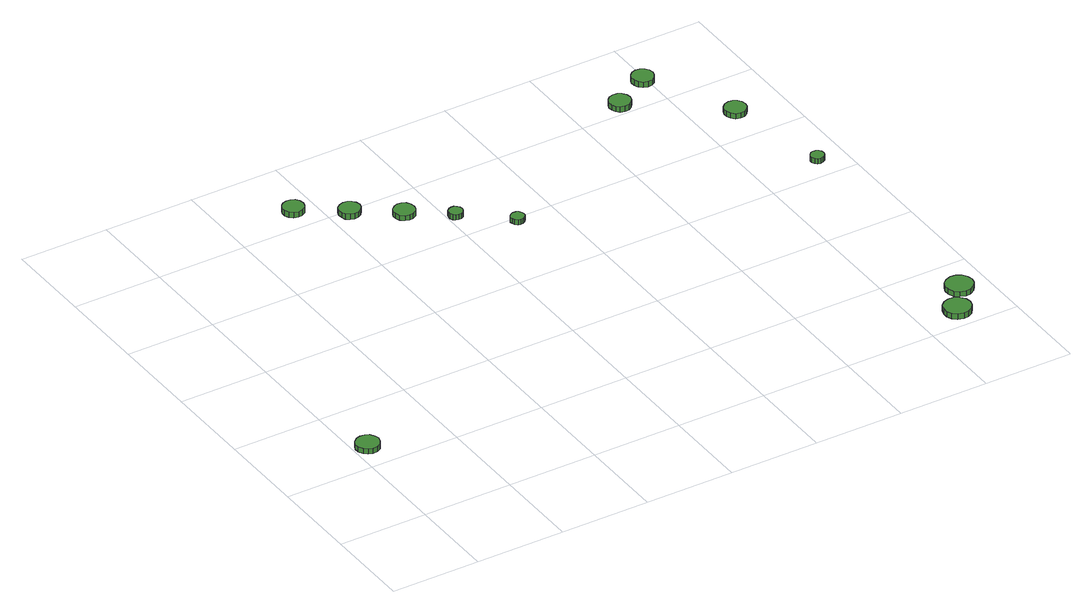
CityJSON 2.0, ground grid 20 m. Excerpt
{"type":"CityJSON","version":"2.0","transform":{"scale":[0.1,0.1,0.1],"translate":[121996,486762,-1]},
"CityObjects":{
"tree1":{"type":"SolitaryVegetationObject","attributes":{"function":"something"},"geometry":[{"type":"MultiSurface","lod":"1","boundaries":[[[0,1,2,3,4,5,6,7,8,9,10,11,12,13,14]],[[15,16,17,18,19,20,21,22,23,24,25,26,27,28,29]],[[0,29,28,1]],[[1,28,27,2]],[[2,27,26,3]],[[3,26,25,4]],[[4,25,24,5]],[[5,24,23,6]],[[6,23,22,7]],[[7,22,21,8]],[[8,21,20,9]],[[9,20,19,10]],[[10,19,18,11]],[[11,18,17,12]],[[12,17,16,13]],[[13,16,15,14]],[[14,15,29,0]]]}]},
"tree2":{"type":"SolitaryVegetationObject","attributes":{"function":"something"},"geometry":[{"type":"MultiSurface","lod":"1","boundaries":[[[30,31,32,33,34,35,36,37,38,39,40,41,42,43,44]],[[45,46,47,48,49,50,51,52,53,54,55,56,57,58,59]],[[30,59,58,31]],[[31,58,57,32]],[[32,57,56,33]],[[33,56,55,34]],[[34,55,54,35]],[[35,54,53,36]],[[36,53,52,37]],[[37,52,51,38]],[[38,51,50,39]],[[39,50,49,40]],[[40,49,48,41]],[[41,48,47,42]],[[42,47,46,43]],[[43,46,45,44]],[[44,45,59,30]]]}]},
"tree3":{"type":"SolitaryVegetationObject","attributes":{"function":"something"},"geometry":[{"type":"MultiSurface","lod":"1","boundaries":[[[60,61,62,63,64,65,66,67,68,69,70,71,72,73,74]],[[75,76,77,78,79,80,81,82,83,84,85,86,87,88,89]],[[60,89,88,61]],[[61,88,87,62]],[[62,87,86,63]],[[63,86,85,64]],[[64,85,84,65]],[[65,84,83,66]],[[66,83,82,67]],[[67,82,81,68]],[[68,81,80,69]],[[69,80,79,70]],[[70,79,78,71]],[[71,78,77,72]],[[72,77,76,73]],[[73,76,75,74]],[[74,75,89,60]]]}]},
"tree4":{"type":"SolitaryVegetationObject","attributes":{"function":"something"},"geometry":[{"type":"MultiSurface","lod":"1","boundaries":[[[90,91,92,93,94,95,96,97,98,99,100,101,102,103,104]],[[105,106,107,108,109,110,111,112,113,114,115,116,117,118,119]],[[90,119,118,91]],[[91,118,117,92]],[[92,117,116,93]],[[93,116,115,94]],[[94,115,114,95]],[[95,114,113,96]],[[96,113,112,97]],[[97,112,111,98]],[[98,111,110,99]],[[99,110,109,100]],[[100,109,108,101]],[[101,108,107,102]],[[102,107,106,103]],[[103,106,105,104]],[[104,105,119,90]]]}]},
"tree5":{"type":"SolitaryVegetationObject","attributes":{"function":"something"},"geometry":[{"type":"MultiSurface","lod":"1","boundaries":[[[120,121,122,123,124,125,126,127,128,129,130,131,132,133,134]],[[135,136,137,138,139,140,141,142,143,144,145,146,147,148,149]],[[120,149,148,121]],[[121,148,147,122]],[[122,147,146,123]],[[123,146,145,124]],[[124,145,144,125]],[[125,144,143,126]],[[126,143,142,127]],[[127,142,141,128]],[[128,141,140,129]],[[129,140,139,130]],[[130,139,138,131]],[[131,138,137,132]],[[132,137,136,133]],[[133,136,135,134]],[[134,135,149,120]]]}]},
"tree6":{"type":"SolitaryVegetationObject","attributes":{"function":"something"},"geometry":[{"type":"MultiSurface","lod":"1","boundaries":[[[150,151,152,153,154,155,156,157,158,159,160,161,162,163,164]],[[165,166,167,168,169,170,171,172,173,174,175,176,177,178,179]],[[150,179,178,151]],[[151,178,177,152]],[[152,177,176,153]],[[153,176,175,154]],[[154,175,174,155]],[[155,174,173,156]],[[156,173,172,157]],[[157,172,171,158]],[[158,171,170,159]],[[159,170,169,160]],[[160,169,168,161]],[[161,168,167,162]],[[162,167,166,163]],[[163,166,165,164]],[[164,165,179,150]]]}]},
"tree7":{"type":"SolitaryVegetationObject","attributes":{"function":"something"},"geometry":[{"type":"MultiSurface","lod":"1","boundaries":[[[180,181,182,183,184,185,186,187,188,189,190,191,192,193,194]],[[195,196,197,198,199,200,201,202,203,204,205,206,207,208,209]],[[180,209,208,181]],[[181,208,207,182]],[[182,207,206,183]],[[183,206,205,184]],[[184,205,204,185]],[[185,204,203,186]],[[186,203,202,187]],[[187,202,201,188]],[[188,201,200,189]],[[189,200,199,190]],[[190,199,198,191]],[[191,198,197,192]],[[192,197,196,193]],[[193,196,195,194]],[[194,195,209,180]]]}]},
"tree8":{"type":"SolitaryVegetationObject","attributes":{"function":"something"},"geometry":[{"type":"MultiSurface","lod":"1","boundaries":[[[210,211,212,213,214,215,216,217,218,219,220,221,222,223,224]],[[225,226,227,228,229,230,231,232,233,234,235,236,237,238,239]],[[210,239,238,211]],[[211,238,237,212]],[[212,237,236,213]],[[213,236,235,214]],[[214,235,234,215]],[[215,234,233,216]],[[216,233,232,217]],[[217,232,231,218]],[[218,231,230,219]],[[219,230,229,220]],[[220,229,228,221]],[[221,228,227,222]],[[222,227,226,223]],[[223,226,225,224]],[[224,225,239,210]]]}]},
"tree9":{"type":"SolitaryVegetationObject","attributes":{"function":"something"},"geometry":[{"type":"MultiSurface","lod":"1","boundaries":[[[240,241,242,243,244,245,246,247,248,249,250,251,252,253,254]],[[255,256,257,258,259,260,261,262,263,264,265,266,267,268,269]],[[240,269,268,241]],[[241,268,267,242]],[[242,267,266,243]],[[243,266,265,244]],[[244,265,264,245]],[[245,264,263,246]],[[246,263,262,247]],[[247,262,261,248]],[[248,261,260,249]],[[249,260,259,250]],[[250,259,258,251]],[[251,258,257,252]],[[252,257,256,253]],[[253,256,255,254]],[[254,255,269,240]]]}]},
"tree10":{"type":"SolitaryVegetationObject","attributes":{"function":"something"},"geometry":[{"type":"MultiSurface","lod":"1","boundaries":[[[270,271,272,273,274,275,276,277,278,279,280,281,282,283,284]],[[285,286,287,288,289,290,291,292,293,294,295,296,297,298,299]],[[270,299,298,271]],[[271,298,297,272]],[[272,297,296,273]],[[273,296,295,274]],[[274,295,294,275]],[[275,294,293,276]],[[276,293,292,277]],[[277,292,291,278]],[[278,291,290,279]],[[279,290,289,280]],[[280,289,288,281]],[[281,288,287,282]],[[282,287,286,283]],[[283,286,285,284]],[[284,285,299,270]]]}]},
"tree11":{"type":"SolitaryVegetationObject","attributes":{"function":"something"},"geometry":[{"type":"MultiSurface","lod":"1","boundaries":[[[300,301,302,303,304,305,306,307,308,309,310,311,312,313,314]],[[315,316,317,318,319,320,321,322,323,324,325,326,327,328,329]],[[300,329,328,301]],[[301,328,327,302]],[[302,327,326,303]],[[303,326,325,304]],[[304,325,324,305]],[[305,324,323,306]],[[306,323,322,307]],[[307,322,321,308]],[[308,321,320,309]],[[309,320,319,310]],[[310,319,318,311]],[[311,318,317,312]],[[312,317,316,313]],[[313,316,315,314]],[[314,315,329,300]]]}]},
"tree12":{"type":"SolitaryVegetationObject","attributes":{"function":"something"},"geometry":[{"type":"MultiSurface","lod":"1","boundaries":[[[330,331,332,333,334,335,336,337,338,339,340,341,342,343,344]],[[345,346,347,348,349,350,351,352,353,354,355,356,357,358,359]],[[330,359,358,331]],[[331,358,357,332]],[[332,357,356,333]],[[333,356,355,334]],[[334,355,354,335]],[[335,354,353,336]],[[336,353,352,337]],[[337,352,351,338]],[[338,351,350,339]],[[339,350,349,340]],[[340,349,348,341]],[[341,348,347,342]],[[342,347,346,343]],[[343,346,345,344]],[[344,345,359,330]]]}]}
},
"vertices":[
[58,266,19],[55,276,19],[49,285,19],[40,290,19],[29,291,19],[19,288,19],[11,281,19],[6,271,19],[6,260,19],[11,250,19],[19,243,19],[29,240,19],[40,241,19],[49,246,19],[55,255,19],[55,255,7],[49,246,7],[40,241,7],[29,240,7],[19,243,7],[11,250,7],[6,260,7],[6,271,7],[11,281,7],[19,288,7],[29,291,7],[40,290,7],[49,285,7],[55,276,7],[58,266,7],
[365,1041,33],[363,1051,33],[358,1059,33],[349,1063,33],[340,1064,33],[330,1061,33],[323,1055,33],[319,1046,33],[319,1036,33],[323,1028,33],[330,1021,33],[340,1018,33],[349,1019,33],[358,1024,33],[363,1032,33],[363,1032,20],[358,1024,20],[349,1019,20],[340,1018,20],[330,1021,20],[323,1028,20],[319,1036,20],[319,1046,20],[323,1055,20],[330,1061,20],[340,1064,20],[349,1063,20],[358,1059,20],[363,1051,20],[365,1041,20],
[458,976,33],[456,986,33],[450,993,33],[442,998,33],[432,999,33],[423,996,33],[415,990,33],[412,981,33],[412,971,33],[415,962,33],[423,956,33],[432,953,33],[442,954,33],[450,959,33],[456,967,33],[456,967,20],[450,959,20],[442,954,20],[432,953,20],[423,956,20],[415,962,20],[412,971,20],[412,981,20],[415,990,20],[423,996,20],[432,999,20],[442,998,20],[450,993,20],[456,986,20],[458,976,20],
[548,914,32],[546,924,32],[541,932,32],[532,937,32],[523,938,32],[514,935,32],[506,928,32],[502,919,32],[502,910,32],[506,901,32],[514,894,32],[523,891,32],[532,892,32],[541,897,32],[546,905,32],[546,905,20],[541,897,20],[532,892,20],[523,891,20],[514,894,20],[506,901,20],[502,910,20],[502,919,20],[506,928,20],[514,935,20],[523,938,20],[532,937,20],[541,932,20],[546,924,20],[548,914,20],
[625,856,32],[624,862,32],[620,867,32],[615,871,32],[608,871,32],[602,869,32],[597,865,32],[595,859,32],[595,853,32],[597,847,32],[602,843,32],[608,841,32],[615,841,32],[620,844,32],[624,850,32],[624,850,19],[620,844,19],[615,841,19],[608,841,19],[602,843,19],[597,847,19],[595,853,19],[595,859,19],[597,865,19],[602,869,19],[608,871,19],[615,871,19],[620,867,19],[624,862,19],[625,856,19],
[719,773,33],[718,779,33],[714,784,33],[709,787,33],[702,788,33],[697,786,33],[692,782,33],[689,776,33],[689,770,33],[692,764,33],[697,760,33],[702,758,33],[709,759,33],[714,762,33],[718,767,33],[718,767,21],[714,762,21],[709,759,21],[702,758,21],[697,760,21],[692,764,21],[689,770,21],[689,776,21],[692,782,21],[697,786,21],[702,788,21],[709,787,21],[714,784,21],[718,779,21],[719,773,21],
[1312,37,30],[1310,49,30],[1302,59,30],[1291,66,30],[1279,67,30],[1267,63,30],[1258,55,30],[1253,43,30],[1253,31,30],[1258,19,30],[1267,11,30],[1279,7,30],[1291,8,30],[1302,15,30],[1310,25,30],[1310,25,17],[1302,15,17],[1291,8,17],[1279,7,17],[1267,11,17],[1258,19,17],[1253,31,17],[1253,43,17],[1258,55,17],[1267,63,17],[1279,67,17],[1291,66,17],[1302,59,17],[1310,49,17],[1312,37,17],
[1357,101,31],[1354,113,31],[1347,124,31],[1336,130,31],[1324,131,31],[1312,127,31],[1302,119,31],[1297,107,31],[1297,95,31],[1302,83,31],[1312,75,31],[1324,71,31],[1336,72,31],[1347,79,31],[1354,89,31],[1354,89,19],[1347,79,19],[1336,72,19],[1324,71,19],[1312,75,19],[1302,83,19],[1297,95,19],[1297,107,19],[1302,119,19],[1312,127,19],[1324,131,19],[1336,130,19],[1347,124,19],[1354,113,19],[1357,101,19],
[1121,1014,33],[1119,1024,33],[1113,1032,33],[1105,1037,33],[1095,1038,33],[1085,1035,33],[1078,1028,33],[1074,1019,33],[1074,1009,33],[1078,1000,33],[1085,993,33],[1095,990,33],[1105,991,33],[1113,996,33],[1119,1004,33],[1119,1004,20],[1113,996,20],[1105,991,20],[1095,990,20],[1085,993,20],[1078,1000,20],[1074,1009,20],[1074,1019,20],[1078,1028,20],[1085,1035,20],[1095,1038,20],[1105,1037,20],[1113,1032,20],[1119,1024,20],[1121,1014,20],
[1207,1066,32],[1205,1076,32],[1199,1084,32],[1191,1089,32],[1181,1090,32],[1171,1087,32],[1164,1080,32],[1160,1071,32],[1160,1061,32],[1164,1052,32],[1171,1045,32],[1181,1042,32],[1191,1043,32],[1199,1048,32],[1205,1056,32],[1205,1056,19],[1199,1048,19],[1191,1043,19],[1181,1042,19],[1171,1045,19],[1164,1052,19],[1160,1061,19],[1160,1071,19],[1164,1080,19],[1171,1087,19],[1181,1090,19],[1191,1089,19],[1199,1084,19],[1205,1076,19],[1207,1066,19],
[1340,633,38],[1339,639,38],[1335,644,38],[1330,647,38],[1323,648,38],[1317,646,38],[1313,642,38],[1310,636,38],[1310,630,38],[1313,624,38],[1317,620,38],[1323,618,38],[1330,619,38],[1335,622,38],[1339,627,38],[1339,627,26],[1335,622,26],[1330,619,26],[1323,618,26],[1317,620,26],[1313,624,26],[1310,630,26],[1310,636,26],[1313,642,26],[1317,646,26],[1323,648,26],[1330,647,26],[1335,644,26],[1339,639,26],[1340,633,26],
[1302,868,35],[1300,878,35],[1294,886,35],[1286,891,35],[1276,892,35],[1266,889,35],[1259,882,35],[1255,873,35],[1255,863,35],[1259,854,35],[1266,847,35],[1276,844,35],[1286,845,35],[1294,850,35],[1300,858,35],[1300,858,23],[1294,850,23],[1286,845,23],[1276,844,23],[1266,847,23],[1259,854,23],[1255,863,23],[1255,873,23],[1259,882,23],[1266,889,23],[1276,892,23],[1286,891,23],[1294,886,23],[1300,878,23],[1302,868,23]
]}
